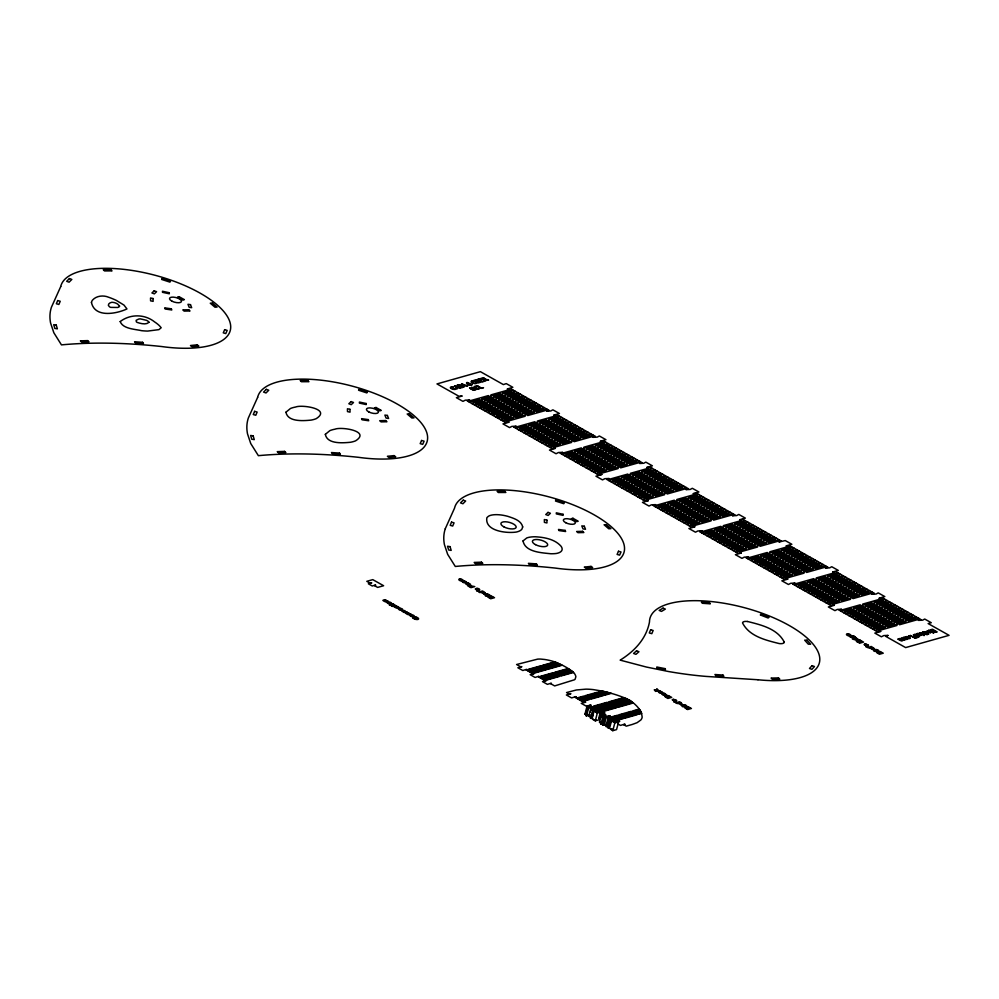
<?xml version="1.0" encoding="UTF-8"?>
<svg xmlns="http://www.w3.org/2000/svg" width="999" height="999" viewBox="0 0 999 999"><rect width="100%" height="100%" fill="white"/><g stroke="black" fill="none" stroke-linecap="round" stroke-linejoin="round"><path stroke-width="1.5" d="M471.141 384.715L471.141 384.665A4.495 1.761 14.7 0 0 472.327 384.752L472.19 384.415A4.358 1.711 14.7 0 1 470.904 384.19A4.358 1.711 14.7 0 0 470.254 383.541L469.655 383.604A3.496 1.374 14.7 0 1 470.117 384.016C464.772 379.782 465.621 385.651 471.066 384.952M483.966 592.407L481.618 592.07M680.881 703.159C684.278 704.058 678.396 703.82 676.548 703.321L675.661 702.821L679.457 701.748L681.118 702.647M468.206 384.228L470.404 384.428M586.987 706.355L590.147 707.192L587.999 707.791L585.951 715.584L588.099 714.984L584.952 714.148L586.987 706.355L589.26 706.78L589.585 705.506L603.009 713.061M585.676 714.547L587.712 706.755M585.951 715.584L586.513 715.908L588.561 708.116L599.987 704.819M590.521 712.075L591.545 708.179L590.933 707.891L588.886 715.684L589.472 715.983M591.183 710.177L591.87 707.579L594.28 708.628L591.495 708.578M590.546 718.169L593.131 710.227L591.645 718.343L590.546 718.169L591.645 718.343M591.083 718.019L593.131 710.227M591.108 718.493L593.681 710.551M596.366 709.315L593.631 710.089L592.145 718.194L594.193 710.401L604.757 707.504M596.241 712.225L596.915 709.627M595.292 720.841L597.327 713.049L601.098 711.987L599.05 719.779L595.292 720.841L593.456 719.804A5.37 2.11 14.7 0 1 592.907 719.467A1.798 0.712 14.7 0 1 592.519 719.118M598.788 718.131L600.486 711.638M601.623 716.92L601.698 714.035L599.65 721.827L600.262 722.115M601.023 724.063L603.071 716.271L604.545 715.983L602.847 723.963L601.023 724.063L602.847 723.963M601.66 724.425L603.708 716.633L604.894 716.171M604.782 714.335L602.959 725.149L604.308 724.774L606.356 716.982L604.445 717.045L608.204 715.983L610.339 717.494L608.616 718.094L606.455 717.27M602.959 725.149L605.781 714.859L602.747 713.636M608.566 718.418C615.796 721.166 599.949 735.876 608.566 718.418L607.479 724.899M608.216 727.235L610.177 719.043M613.836 719.155L611.113 719.917L608.591 728.321L610.264 719.442L612.999 718.681M608.029 728.009L610.601 720.067L611.163 720.379L610.601 720.067M608.591 728.321L610.626 720.529M614.397 719.467L611.675 720.242L609.627 728.034L609.065 727.709M612.787 730.681L614.835 722.889L618.593 721.827L616.558 729.62L612.787 730.681L610.227 729.02M590.284 705.893L589.972 706.905L591.77 706.73M467.819 383.429L467.195 383.354M445.267 528.771L454.545 508.129A87.575 34.366 14.7 0 1 538.985 494.455A87.575 34.366 14.7 0 1 624.138 545.067A87.575 34.366 14.7 0 1 555.432 568.094A300.324 117.832 14.7 0 0 455.282 566.458L447.652 554.32L444.418 544.605A186.875 73.314 14.7 0 1 445.279 528.771M914.41 636.563L915.908 636.013L917.619 636.975L914.435 636.725M390.472 603.184L388.124 602.872M413.311 616.008L410.939 615.684M932.679 631.331L930.206 630.381M853.608 637.312L851.36 637.075M388.124 602.659L390.497 603.021M410.951 615.509L413.324 615.871M489.248 596.016L491.196 595.941L494.505 597.689L490.709 598.763L487.862 597.065M666.445 695.704L668.393 695.641L671.703 697.389L667.906 698.463L665.022 696.715M686.163 706.805L688.111 706.73L691.42 708.478L687.624 709.552L684.814 707.891M877.996 651.523L879.944 651.46L883.253 653.196L879.457 654.27L876.573 652.534M613.761 720.379L615.671 720.316L617.544 721.615L614.597 720.991M678.533 702.846L680.356 702.697M855.281 639.085L857.629 639.397L855.306 639.335M870.366 647.577L872.714 647.889L870.391 647.814M397.989 607.404L395.866 607.342M465.621 582.18L463.461 582.092M661.813 692.569L659.677 692.494M851.36 636.863L853.621 637.1M604.87 724.662L605.918 725.511M673.164 699.2L676.748 700.624L675.599 700.336M865.009 643.918L868.581 645.342L867.432 645.054M414.073 617.994L413.062 617.457A2.51 0.987 14.7 0 0 412.812 617.919M483.878 592.507L481.618 592.257M680.819 703.284L678.546 703.071M401.66 609.465L399.225 608.341M462.137 580.244L459.727 579.108M849.774 635.189L847.414 634.015M906.592 636.9L909.714 638.024L907.679 638.286M930.281 629.919L932.392 629.233L937.174 631.93L934.277 632.417L933.116 632.005L936.088 631.755L933.441 631.306M612.362 720.903L613.723 720.541M904.182 640.159L902.609 640.184A1.673 0.649 14.7 0 1 902.072 640.846A1.673 0.649 14.7 0 1 900.062 640.371M399.45 609.053L400.974 609.69L399.463 609.353M459.952 579.82L461.463 580.469L459.952 580.119M847.627 634.727L849.15 635.376L847.664 635.052M480.282 382.342L478.296 382.979L473.738 380.419L476.186 379.907L478.034 380.731M474.338 381.306C467.669 379.932 476.086 385.577 476.261 382.33M477.21 386.7C470.492 385.339 479.195 390.909 479.133 387.737M484.677 379.008L481.793 378.571L484.715 378.546M917.631 633.766L919.842 634.115L917.706 634.715M485.277 379.245L483.916 377.859L480.794 378.421L485.839 380.844L484.39 379.545M487.887 596.515L489.21 596.178M665.084 696.216L666.408 695.866M684.802 707.304L686.126 706.967M876.635 652.022L877.959 651.71M384.278 600.511L386.113 599.974L383.229 600.062M403.184 611.151L405.02 610.614L402.11 610.701M407.105 613.361L408.941 612.812L406.031 612.911M477.272 381.019L474.775 380.582L477.347 380.631M595.479 711.163L598.513 712.2L597.177 712.587L595.416 711.55M855.743 637.462L853.258 635.726L849.55 636.563L850.761 636.912A2.048 0.799 14.7 0 0 852.834 637.999A2.048 0.799 14.7 0 0 854.557 637.537A2.048 0.799 14.7 0 0 852.746 636.338L853.134 636.288M470.179 384.915L468.281 384.378M903.558 639.947L899.5 638.523L902.097 640.147M507.417 388.936L512.824 387.3L506.256 383.604L503.371 384.59L480.394 371.665L436.988 383.916L458.941 396.266L462.212 395.966A26.336 10.327 14.7 0 1 461.563 396.191L456.393 397.677L462.962 401.373L465.284 400.162L469.642 400.037M394.38 605.294L391.458 606.131L393.718 606.58L395.342 605.769M931.28 630.032L934.077 630.631L931.642 631.193M479.308 382.242L476.698 381.655L479.47 381.68M663.348 694.28L663.448 694.255A5.844 2.298 14.7 0 1 664.223 694.58L666.82 694.967L664.872 693.793M467.395 400.799L469.567 400.174M470.442 400.661L488.436 395.579M490.909 394.88L508.903 389.81M469.293 402.098L479.508 399.213M481.993 398.514L499.975 393.431M502.46 392.732L512.687 389.847M473.076 402.135L491.058 397.065M493.543 396.366L511.525 391.283M471.915 403.571L482.142 400.686M484.615 399.987L502.597 394.905M505.082 394.205L515.322 391.321M475.699 403.621L493.681 398.539M496.166 397.839L514.148 392.757M474.537 405.057L484.765 402.172M487.25 401.461L505.232 396.391M507.704 395.691L517.944 392.794M478.321 405.094L496.303 400.012M498.788 399.313L516.77 394.243M477.16 406.531L487.387 403.646M489.872 402.947L507.854 397.864M510.339 397.165L520.566 394.28M480.944 406.568L498.938 401.498M501.411 400.786L519.405 395.716M479.795 408.004L490.01 405.119M492.495 404.42L510.477 399.338M512.962 398.638L523.189 395.754M483.578 408.054L501.56 402.972M504.045 402.272L522.027 397.19M482.417 409.49L492.644 406.593M495.117 405.894L513.099 400.824M515.584 400.124L525.824 397.227M486.201 409.528L504.183 404.445M506.668 403.746L524.65 398.663M485.039 410.964L495.267 408.079M497.752 407.38L515.734 402.297M518.206 401.598L528.446 398.701M488.823 411.001L506.805 405.919M509.29 405.219L527.272 400.149M487.662 412.437L497.889 409.553M500.374 408.853L518.356 403.771M520.841 403.072L531.068 400.187M491.446 412.475L509.44 407.405M511.913 406.705L529.907 401.623M490.297 413.911L500.511 411.026M502.997 410.327L520.979 405.257M523.464 404.545L533.691 401.66M494.08 413.961L512.062 408.878M514.547 408.179L532.529 403.097M492.919 415.397L503.146 412.512M505.619 411.8L523.601 406.73M526.086 406.031L536.326 403.134M496.703 415.434L514.685 410.352M517.17 409.652L535.152 404.583M495.541 416.87L505.769 413.986M508.254 413.286L526.236 408.204M528.708 407.505L538.948 404.62M499.325 416.908L517.307 411.838M519.792 411.126L537.774 406.056M498.164 418.344L508.391 415.459M510.876 414.76L528.858 409.677M531.343 408.978L541.57 406.094M501.948 418.394L519.942 413.311M522.415 412.612L540.409 407.53M500.799 419.83L511.013 416.933M513.498 416.233L531.48 411.163M533.966 410.464L544.193 407.567M504.582 419.867L522.564 414.785M525.049 414.086L543.031 409.003M503.421 421.303L513.648 418.419M516.121 417.719L534.103 412.637M536.588 411.938L546.828 409.041M507.205 421.341L525.187 416.258M527.672 415.559L545.654 410.489M546.678 411.026L548.838 410.414M508.816 422.265L502.997 423.901L509.565 427.597L511.888 426.386L516.121 426.186M553.896 415.084L559.428 413.511L552.859 409.827L550.799 410.964L546.628 411.213M513.873 426.948L516.046 426.336M516.92 426.81L534.915 421.728M537.387 421.029L555.382 415.959M515.771 428.246L525.986 425.362M528.471 424.662L546.453 419.58M548.938 418.881L559.165 415.996M519.555 428.284L537.537 423.214M540.022 422.515L558.004 417.432M518.394 429.72L528.621 426.835M531.093 426.136L549.075 421.066M551.56 420.354L561.8 417.47M522.177 429.77L540.159 424.687M542.644 423.988L560.626 418.906M521.016 431.206L531.243 428.321M533.728 427.609L551.71 422.54M554.183 421.84L564.423 418.943M524.8 431.243L542.782 426.161M545.267 425.462L563.249 420.392M523.638 432.679L533.866 429.795M536.351 429.095L554.333 424.013M556.818 423.314L567.045 420.429M527.422 432.717L545.417 427.647M547.889 426.948L565.884 421.865M526.273 434.153L536.488 431.268M538.973 430.569L556.955 425.487M559.44 424.787L569.667 421.903M530.057 434.203L548.039 429.12M550.524 428.421L568.506 423.339M528.896 435.639L539.123 432.742M541.595 432.043L559.577 426.973M562.062 426.273L572.302 423.376M532.679 435.676L550.661 430.594M553.146 429.895L571.128 424.812M531.518 437.112L541.745 434.228M544.23 433.529L562.212 428.446M564.685 427.747L574.924 424.862M535.302 437.15L553.284 432.08M555.769 431.368L573.751 426.298M534.14 438.586L544.368 435.701M546.853 435.002L564.835 429.92M567.32 429.22L577.547 426.336M537.924 438.623L555.919 433.554M558.391 432.854L576.386 427.772M536.775 440.072L546.99 437.175M549.475 436.476L567.457 431.406M569.942 430.694L580.169 427.809M540.559 440.109L558.541 435.027M561.026 434.328L579.008 429.245M539.398 441.546L549.625 438.661M552.097 437.962L570.079 432.879M572.564 432.18L582.804 429.283M543.181 441.583L561.163 436.501M563.648 435.801L581.63 430.731M542.02 443.019L552.247 440.134M554.732 439.435L572.714 434.353M575.187 433.653L585.426 430.769M545.804 443.057L563.786 437.987M566.271 437.287L584.253 432.205M544.642 444.493L554.87 441.608M557.355 440.909L575.337 435.826M577.822 435.127L588.049 432.242M548.426 444.543L566.421 439.46M568.893 438.761L586.888 433.678M547.277 445.979L557.492 443.094M559.977 442.382L577.959 437.312M580.444 436.613L590.671 433.716M551.061 446.016L569.043 440.934M571.528 440.234L589.51 435.164M549.9 447.452L560.127 444.567M562.599 443.868L580.581 438.786M583.066 438.086L593.306 435.202M553.683 447.49L571.665 442.42M574.15 441.708L592.132 436.638M593.156 437.175L595.317 436.563M555.294 448.414L549.487 450.062L556.056 453.746L558.379 452.535L562.599 452.335M600.374 441.233L605.918 439.672L599.35 435.976L597.29 437.112L593.069 437.325M560.352 453.096L562.524 452.485M563.399 452.959L581.393 447.889M583.866 447.177L601.86 442.107M562.25 454.395L572.464 451.511M574.949 450.811L592.931 445.729M595.416 445.03L605.644 442.145M566.033 454.445L584.015 449.363M586.5 448.663L604.482 443.581M564.872 455.881L575.099 452.984M577.572 452.285L595.554 447.215M598.039 446.516L608.279 443.618M568.656 455.919L586.638 450.836M589.123 450.137L607.105 445.054M567.494 457.355L577.722 454.47M580.207 453.771L598.189 448.688M600.661 447.989L610.901 445.092M571.278 457.392L589.26 452.31M591.745 451.61L609.727 446.541M570.117 458.828L580.344 455.944M582.829 455.244L600.811 450.162M603.296 449.463L613.523 446.578M573.901 458.866L591.895 453.796M594.368 453.096L612.362 448.014M572.752 460.302L582.966 457.417M585.451 456.718L603.433 451.648M605.918 450.936L616.146 448.052M576.535 460.352L594.517 455.269M597.002 454.57L614.984 449.488M575.374 461.788L585.601 458.903M588.074 458.191L606.056 453.121M608.541 452.422L618.781 449.525M579.158 461.825L597.14 456.743M599.625 456.043L617.607 450.974M577.996 463.261L588.224 460.377M590.709 459.677L608.691 454.595M611.163 453.896L621.403 451.011M581.78 463.299L599.762 458.229M602.247 457.53L620.229 452.447M580.619 464.735L590.846 461.85M593.331 461.151L611.313 456.068M613.798 455.369L624.025 452.485M584.403 464.785L602.397 459.702M604.87 459.003L622.864 453.921M583.254 466.221L593.468 463.324M595.953 462.624L613.935 457.554M616.42 456.855L626.648 453.958M587.037 466.258L605.019 461.176M607.504 460.477L625.486 455.394M585.876 467.694L596.103 464.81M598.576 464.11L616.558 459.028M619.043 458.329L629.283 455.432M589.66 467.732L607.642 462.662M610.127 461.95L628.109 456.88M588.498 469.168L598.726 466.283M601.211 465.584L619.193 460.502M621.665 459.802L631.905 456.918M592.282 469.205L610.264 464.135M612.749 463.436L630.731 458.354M591.121 470.641L601.348 467.757M603.833 467.057L621.815 461.988M624.3 461.276L634.527 458.391M594.904 470.691L612.899 465.609M615.372 464.91L633.366 459.827M593.756 472.127L603.97 469.243M606.455 468.531L624.437 463.461M626.922 462.762L637.15 459.865M597.539 472.165L615.521 467.082M618.006 466.383L635.988 461.313M596.378 473.601L606.605 470.716M609.078 470.017L627.06 464.935M629.545 464.235L639.785 461.351M600.162 473.638L618.144 468.568M620.629 467.869L638.611 462.787M639.635 463.324L641.795 462.712M601.773 474.562L595.953 476.198L602.522 479.895L604.845 478.683L609.078 478.484M646.852 467.382L652.384 465.821L645.816 462.125L643.768 463.261L639.585 463.511M606.83 479.245L609.003 478.633M609.877 479.108L627.872 474.038M630.344 473.339L648.339 468.256M608.728 480.544L618.943 477.659M621.428 476.96L639.41 471.878M641.895 471.178L652.122 468.294M612.512 480.594L630.494 475.512M632.979 474.812L650.961 469.73M611.351 482.03L621.578 479.133M624.05 478.434L642.032 473.364M644.517 472.664L654.757 469.767M615.134 482.067L633.116 476.985M635.601 476.286L653.583 471.203M613.973 483.504L624.2 480.619M626.685 479.92L644.667 474.837M647.14 474.138L657.379 471.253M617.757 483.541L635.739 478.471M638.224 477.759L656.206 472.689M616.595 484.977L626.823 482.092M629.308 481.393L647.29 476.311M649.775 475.611L660.002 472.727M620.379 485.014L638.373 479.945M640.846 479.245L658.841 474.163M619.23 486.463L629.445 483.566M631.93 482.867L649.912 477.797M652.397 477.085L662.624 474.2M623.014 486.501L640.996 481.418M643.481 480.719L661.463 475.636M621.853 487.937L632.08 485.052M634.552 484.353L652.534 479.27M655.019 478.571L665.259 475.674M625.636 487.974L643.618 482.892M646.103 482.192L664.085 477.122M624.475 489.41L634.702 486.525M637.187 485.826L655.169 480.744M657.642 480.044L667.881 477.16M628.259 489.448L646.241 484.378M648.726 483.678L666.708 478.596M627.097 490.884L637.325 487.999M639.81 487.3L657.792 482.217M660.277 481.518L670.504 478.633M630.881 490.934L648.875 485.851M651.348 485.152L669.342 480.069M629.732 492.37L639.947 489.485M642.432 488.773L660.414 483.703M662.899 483.004L673.126 480.107M633.516 492.407L651.498 487.325M653.983 486.625L671.965 481.555M632.355 493.843L642.582 490.959M645.054 490.259L663.036 485.177M665.521 484.478L675.761 481.593M636.138 493.881L654.12 488.811M656.605 488.099L674.587 483.029M634.977 495.317L645.204 492.432M647.689 491.733L665.671 486.65M668.144 485.951L678.383 483.066M638.761 495.367L656.743 490.284M659.228 489.585L677.21 484.503M637.599 496.803L647.827 493.906M650.312 493.206L668.294 488.136M670.779 487.437L681.006 484.54M641.383 496.84L659.377 491.758M661.85 491.058L679.844 485.976M640.234 498.276L650.449 495.392M652.934 494.692L670.916 489.61M673.401 488.911L683.628 486.014M644.018 498.314L662 493.231M664.485 492.532L682.467 487.462M642.856 499.75L653.084 496.865M655.556 496.166L673.538 491.083M676.023 490.384L686.263 487.5M646.64 499.787L664.622 494.717M667.107 494.018L685.089 488.936M686.113 489.473L688.286 488.861M648.251 500.724L642.469 502.36L649.025 506.056L651.348 504.845L655.556 504.632M370.204 583.104L371.403 582.767M371.765 582.966L368.356 583.791L372.29 586.013L375.374 585.002M693.331 493.531L698.888 491.983L692.319 488.286L690.259 489.423L686.051 489.647M653.309 505.394L655.481 504.782M656.355 505.257L674.35 500.187M676.822 499.488L694.817 494.405M374.538 585.539L375.736 585.202M655.207 506.693L665.421 503.808M667.906 503.109L685.888 498.039M688.373 497.327L698.601 494.443M658.99 506.743L676.972 501.66M679.457 500.961L697.439 495.879M657.829 508.179L668.056 505.294M670.529 504.582L688.511 499.512M690.996 498.813L701.236 495.916M661.613 508.216L679.595 503.134M682.08 502.435L700.062 497.365M660.451 509.652L670.679 506.768M673.164 506.068L691.146 500.986M693.618 500.287L703.858 497.402M664.235 509.69L682.217 504.62M684.702 503.921L702.684 498.838M663.074 511.126L673.301 508.241M675.786 507.542L693.768 502.46M696.253 501.76L706.48 498.876M666.857 511.176L684.852 506.093M687.324 505.394L705.319 500.312M665.709 512.612L675.923 509.715M678.408 509.015L696.39 503.946M698.875 503.246L709.103 500.349M669.492 512.649L687.474 507.567M689.959 506.868L707.941 501.785M668.331 514.085L678.558 511.201M681.031 510.501L699.013 505.419M701.498 504.72L711.738 501.823M672.115 514.123L690.097 509.053M692.582 508.341L710.564 503.271M670.953 515.559L681.181 512.674M683.666 511.975L701.648 506.893M704.133 506.193L714.36 503.309M674.737 515.596L692.719 510.526M695.204 509.827L713.186 504.745M673.576 517.032L683.803 514.148M686.288 513.449L704.27 508.379M706.755 507.667L716.982 504.782M677.359 517.082L695.354 512M697.826 511.301L715.821 506.218M676.211 518.518L686.425 515.634M688.91 514.922L706.892 509.852M709.377 509.153L719.605 506.256M679.994 518.556L697.976 513.474M700.461 512.774L718.443 507.704M678.833 519.992L689.06 517.107M691.533 516.408L709.515 511.326M712 510.626L722.24 507.742M682.617 520.029L700.599 514.96M703.084 514.26L721.066 509.178M681.455 521.466L691.683 518.581M694.168 517.882L712.15 512.799M714.635 512.1L724.862 509.215M685.239 521.515L703.221 516.433M705.706 515.734L723.688 510.651M684.078 522.952L694.305 520.054M696.79 519.355L714.772 514.285M717.257 513.586L727.484 510.689M687.861 522.989L705.856 517.907M708.328 517.207L726.323 512.125M686.713 524.425L696.927 521.54M699.412 520.841L717.394 515.759M719.879 515.059L730.107 512.175M690.496 524.463L708.478 519.393M710.963 518.681L728.945 513.611M689.335 525.899L699.562 523.014M702.035 522.315L720.017 517.232M722.502 516.533L732.742 513.648M693.119 525.936L711.101 520.866M713.586 520.167L731.568 515.084M732.592 515.621L734.764 515.009M694.73 526.873L688.91 528.508L695.479 532.192L697.801 530.981L702.035 530.781M739.809 519.692L745.341 518.119L738.773 514.423L736.725 515.559L732.529 515.796M699.787 531.543L701.96 530.931M702.834 531.418L720.828 526.336M723.301 525.636L741.295 520.554M701.685 532.854L711.9 529.957M714.385 529.258L732.367 524.188M734.852 523.476L745.079 520.591M705.469 532.892L723.451 527.809M725.936 527.11L743.918 522.027M704.307 534.328L714.535 531.443M717.007 530.744L734.989 525.661M737.474 524.962L747.714 522.065M708.091 534.365L726.073 529.283M728.558 528.583L746.54 523.513M706.93 535.801L717.157 532.917M719.642 532.217L737.624 527.135M740.109 526.436L750.336 523.551M710.714 535.839L728.696 530.769M731.181 530.069L749.163 524.987M709.552 537.275L719.779 534.39M722.265 533.691L740.247 528.608M742.732 527.909L752.959 525.024M713.336 537.325L731.33 532.242M733.803 531.543L751.797 526.461M712.187 538.761L722.402 535.876M724.887 535.164L742.869 530.094M745.354 529.395L755.581 526.498M715.971 538.798L733.953 533.716M736.438 533.016L754.42 527.947M714.809 540.234L725.037 537.35M727.509 536.65L745.504 531.568M747.976 530.869L758.216 527.984M718.593 540.272L736.575 535.202M739.06 534.49L757.042 529.42M717.432 541.708L727.659 538.823M730.144 538.124L748.126 533.041M750.611 532.342L760.838 529.458M721.216 541.758L739.198 536.675M741.683 535.976L759.665 530.894M720.054 543.194L730.281 540.297M732.766 539.597L750.749 534.527M753.234 533.828L763.461 530.931M723.85 543.231L741.832 538.149M744.305 537.45L762.299 532.367M722.689 544.667L732.904 541.783M735.389 541.083L753.371 536.001M755.856 535.302L766.083 532.405M726.473 544.705L744.455 539.622M746.94 538.923L764.922 533.853M725.311 546.141L735.539 543.256M738.011 542.557L756.006 537.474M758.478 536.775L768.718 533.891M729.095 546.178L747.077 541.108M749.562 540.409L767.544 535.327M727.934 547.614L738.161 544.73M740.646 544.03L758.628 538.961M761.113 538.249L771.34 535.364M731.718 547.664L749.7 542.582M752.185 541.883L770.167 536.8M730.556 549.1L740.783 546.216M743.268 545.504L761.25 540.434M763.736 539.735L773.963 536.838M734.352 549.138L752.334 544.055M754.807 543.356L772.801 538.286M733.191 550.574L743.406 547.689M745.891 546.99L763.873 541.908M766.358 541.208L776.585 538.324M736.975 550.611L754.957 545.541M757.442 544.842L775.424 539.76M735.813 552.047L746.041 549.163M748.513 548.463L766.508 543.381M768.98 542.682L779.22 539.797M739.597 552.097L757.579 547.015M760.064 546.316L778.046 541.233M779.07 541.77L781.243 541.158M741.208 553.021L735.401 554.657L741.957 558.354L744.292 557.142L748.513 556.93M786.288 545.841L791.82 544.268L785.251 540.571L779.045 541.982M746.265 557.692L748.438 557.08M749.325 557.567L767.307 552.484M769.779 551.785L787.774 546.703M748.164 559.003L758.378 556.106M760.863 555.407L778.845 550.337M781.33 549.637L791.558 546.74M751.947 559.04L769.929 553.958M772.414 553.259L790.396 548.176M750.786 560.476L761.013 557.592M763.486 556.893L781.48 551.81M783.953 551.111L794.193 548.214M754.57 560.514L772.552 555.444M775.037 554.732L793.019 549.662M753.408 561.95L763.636 559.065M766.121 558.366L784.103 553.284M786.588 552.584L796.815 549.7M757.192 561.987L775.174 556.918M777.659 556.218L795.641 551.136M756.031 563.436L766.258 560.539M768.743 559.84L786.725 554.77M789.21 554.058L799.437 551.173M759.827 563.473L777.809 558.391M780.281 557.692L798.276 552.609M758.666 564.91L768.88 562.025M771.365 561.326L789.347 556.243M791.832 555.544L802.06 552.647M762.449 564.947L780.431 559.865M782.916 559.165L800.898 554.095M761.288 566.383L771.515 563.498M773.988 562.799L791.982 557.717M794.455 557.017L804.694 554.133M765.072 566.421L783.054 561.351M785.539 560.651L803.521 555.569M763.91 567.857L774.138 564.972M776.623 564.273L794.605 559.19M797.09 558.491L807.317 555.606M767.694 567.907L785.676 562.824M788.161 562.125L806.143 557.042M766.533 569.343L776.76 566.458M779.245 565.746L797.227 560.676M799.712 559.977L809.939 557.08M770.329 569.38L788.311 564.298M790.783 563.598L808.778 558.528M769.168 570.816L779.382 567.932M781.867 567.232L799.849 562.15M802.334 561.45L812.562 558.566M772.951 570.854L790.933 565.784M793.418 565.072L811.4 560.002M771.79 572.29L782.017 569.405M784.49 568.706L802.484 563.623M804.957 562.924L815.196 560.039M775.574 572.34L793.556 567.257M796.041 566.558L814.023 561.475M774.412 573.776L784.64 570.879M787.125 570.179L805.107 565.109M807.592 564.398L817.819 561.513M778.196 573.813L796.178 568.731M798.663 568.031L816.645 562.949M777.035 575.249L787.262 572.365M789.747 571.665L807.729 566.583M810.214 565.884L820.441 562.986M780.831 575.287L798.813 570.204M801.285 569.505L819.28 564.435M779.67 576.723L789.884 573.838M792.369 573.139L810.351 568.056M812.836 567.357L823.076 564.472M783.453 576.76L801.435 571.69M803.92 570.991L821.902 565.909M782.292 578.196L792.519 575.312M794.992 574.612L812.986 569.53M815.459 568.831L825.698 565.946M786.076 578.246L804.058 573.164M806.543 572.464L824.525 567.382M825.549 567.919L827.721 567.307M787.699 579.17L781.867 580.806L788.436 584.49L790.758 583.279L794.992 583.079M832.766 571.99L838.298 570.417L831.73 566.72L829.682 567.857L825.486 568.094M792.744 583.841L794.917 583.229M795.803 583.716L813.785 578.633M816.258 577.934L834.252 572.852M794.642 585.152L804.857 582.267M807.342 581.555L825.324 576.485M827.809 575.786L838.049 572.889M798.426 585.189L816.408 580.107M818.893 579.408L836.875 574.338M797.264 586.625L807.492 583.741M809.964 583.041L827.959 577.959M830.431 577.26L840.671 574.375M801.048 586.663L819.03 581.593M821.515 580.881L839.497 575.811M520.816 666.758L521.466 666.57M799.887 588.099L810.114 585.214M812.599 584.515L830.581 579.432M833.066 578.733L843.293 575.849M521.828 666.783L517.869 667.757L522.802 670.516L526.423 669.367M803.671 588.149L821.653 583.066M824.138 582.367L842.12 577.285M802.509 589.585L812.736 586.688M815.221 585.988L833.203 580.918M835.688 580.219L845.916 577.322M806.305 589.622L824.287 584.54M826.76 583.841L844.754 578.758M526.136 669.755L526.785 669.567M527.984 669.43L540.571 665.883M542.307 665.396L554.707 661.887M805.144 591.058L815.359 588.174M817.844 587.474L835.826 582.392M838.311 581.693L848.551 578.796M526.798 670.229L533.953 668.206M535.689 667.719L548.264 664.16M549.999 663.673L555.432 662.137M529.07 670.042L541.658 666.495M543.394 666.008L555.968 662.449M808.928 591.096L826.91 586.013M829.395 585.314L847.377 580.244M527.872 670.841L535.027 668.818M536.763 668.331L549.35 664.772M551.086 664.285L556.793 662.674L562.437 665.247A51.798 20.33 14.7 0 1 568.106 668.443L572.714 671.728A19.618 7.692 14.7 0 1 574.85 674.138L575.174 674.725A25.674 10.077 14.7 0 1 575.861 676.76L575.149 679.145A14.948 5.869 14.7 0 1 574.375 679.807L554.657 685.926L550.774 683.741M530.144 670.654L542.732 667.095M544.467 666.608L557.042 663.061M807.766 592.532L817.994 589.647M820.466 588.948L838.461 583.866M840.933 583.166L851.173 580.282M528.946 671.44L536.113 669.417M537.849 668.93L550.424 665.384M552.16 664.884L558.091 663.211M531.231 671.253L543.806 667.707M545.541 667.22L558.116 663.661M530.032 672.052L537.187 670.029M538.923 669.542L551.498 665.983M553.234 665.496L559.34 663.773M811.55 592.569L829.532 587.499M832.017 586.8L849.999 581.718M532.305 671.865L544.88 668.306M546.615 667.819L559.203 664.273M531.106 672.652L538.261 670.629M539.997 670.142L552.572 666.595M554.308 666.096L560.539 664.347M810.389 594.005L820.616 591.121M823.101 590.421L841.083 585.352M843.568 584.64L853.795 581.755M533.379 672.464L545.953 668.918M547.689 668.431L560.277 664.872M532.18 673.264L539.335 671.241M541.071 670.754L553.658 667.195M555.394 666.708L561.725 664.922M534.453 673.076L547.04 669.517M548.776 669.03L561.351 665.484M814.173 594.055L832.155 588.973M834.64 588.274L852.622 583.191M533.116 673.676L533.766 673.501M534.128 673.701L530.182 674.675L535.102 677.447L538.723 676.286M813.011 595.491L823.238 592.607M825.723 591.895L843.705 586.825M846.19 586.126L856.418 583.229M816.807 595.529L834.789 590.446M837.262 589.747L855.256 584.677M815.646 596.965L825.861 594.08M828.346 593.381L846.328 588.299M848.813 587.599L859.053 584.715M819.43 597.002L837.412 591.932M839.897 591.233L857.879 586.151M538.436 676.673L539.085 676.485M540.309 676.373L552.897 672.814M554.632 672.327L567.207 668.781M539.11 677.16L546.278 675.137M548.014 674.65L560.589 671.103M562.325 670.604L568.656 668.818M818.268 598.438L828.496 595.554M830.968 594.855L848.963 589.772M851.435 589.073L861.675 586.188M541.396 676.972L553.97 673.426M555.706 672.939L568.281 669.38M540.197 677.772L547.352 675.749M549.088 675.262L561.663 671.703M563.399 671.216L569.63 669.455M822.052 598.488L840.034 593.406M842.519 592.707L860.501 587.624M542.469 677.584L555.044 674.025M556.78 673.538L569.368 669.992M541.271 678.371L548.426 676.348M550.162 675.861L562.749 672.315M564.485 671.815L570.579 670.104M543.543 678.184L556.118 674.637M557.854 674.15L570.441 670.591M820.891 599.924L831.118 597.027M833.603 596.328L851.585 591.258M854.07 590.559L864.297 587.662M542.345 678.983L549.5 676.96M551.236 676.473L563.823 672.914M565.559 672.427L571.49 670.754M544.617 678.796L557.205 675.237M558.941 674.75L571.515 671.203M824.674 599.962L842.656 594.88M845.142 594.18L863.124 589.098M543.419 679.582L550.574 677.559M552.322 677.072L564.897 673.526M566.633 673.026L572.34 671.415M545.691 679.395L558.279 675.848M560.014 675.361L572.589 671.803M544.505 680.194L551.66 678.171M553.396 677.684L565.983 674.125M567.719 673.638L573.139 672.115M823.513 601.398L833.74 598.513M836.225 597.814L854.207 592.732M856.692 592.032L866.92 589.135M546.778 680.007L559.365 676.46M561.101 675.961L573.501 672.464M545.429 680.606L546.078 680.419M546.441 680.619L542.494 681.605L547.415 684.365L551.036 683.216M827.309 601.435L845.291 596.366M847.764 595.654L865.758 590.584M826.148 602.872L836.363 599.987M838.848 599.288L856.83 594.205M859.315 593.506L869.555 590.621M829.932 602.909L847.914 597.839M850.399 597.14L868.381 592.057M828.77 604.358L838.998 601.46M841.47 600.761L859.465 595.691M861.937 594.979L872.177 592.095M550.749 683.591L551.398 683.416M832.554 604.395L850.536 599.313M853.021 598.613L871.003 593.531M872.027 594.08L874.2 593.456M834.177 605.319L828.358 606.955L834.927 610.651L837.249 609.44L841.47 609.228M879.245 598.139L884.789 596.578L878.221 592.882L876.173 594.018L871.965 594.243M839.222 609.989L841.395 609.378M842.282 609.865L860.264 604.782M862.736 604.083L880.731 599M841.121 611.301L851.335 608.416M853.82 607.717L871.802 602.634M874.287 601.935L884.527 599.038M844.904 611.338L862.886 606.256M865.371 605.556L883.353 600.486M843.743 612.774L853.97 609.889M856.443 609.19L874.437 604.108M876.91 603.408L887.149 600.524M847.527 612.812L865.509 607.742M867.994 607.042L885.976 601.96M846.365 614.248L856.593 611.363M859.078 610.664L877.06 605.581M879.545 604.882L889.772 601.997M850.149 614.298L868.131 609.215M870.616 608.516L888.598 603.433M569.318 693.98L570.504 693.643M570.866 693.843L566.383 694.979L571.628 697.926L575.786 696.615M848.988 615.734L859.215 612.849M861.7 612.137L879.682 607.067M882.167 606.368L892.394 603.471M852.784 615.771L870.766 610.689M873.238 609.989L891.233 604.919M851.623 617.207L861.837 614.323M864.322 613.623L882.304 608.541M884.789 607.842L895.029 604.957M855.406 617.245L873.388 612.175M875.873 611.463L893.855 606.393M574.962 697.152L576.148 696.815M854.245 618.681L864.472 615.796M866.945 615.097L884.939 610.014M887.412 609.315L897.651 606.43M576.498 698.126L583.466 696.166M585.152 695.679L597.39 692.232M599.088 691.745L601.76 690.996M858.029 618.731L876.011 613.648M878.496 612.949L896.478 607.867M578.821 698.001L591.058 694.555M592.757 694.068L602.834 691.221M577.722 698.813L584.69 696.852M586.376 696.378L598.626 692.919M600.312 692.444L603.833 691.445M856.867 620.167L867.095 617.27M869.58 616.57L887.562 611.5M890.047 610.801L900.274 607.904M580.007 698.676L592.245 695.217M593.943 694.742L604.82 691.67M578.908 699.487L585.876 697.514M587.562 697.04L599.812 693.581M601.498 693.106L605.781 691.895M860.651 620.204L878.633 615.122M881.118 614.422L899.1 609.34M581.193 699.337L593.443 695.891M595.129 695.404L606.743 692.132M580.094 700.149L587.062 698.189M588.761 697.714L600.998 694.255M602.684 693.781L607.679 692.369M859.49 621.64L869.717 618.756M872.202 618.056L890.184 612.974M892.669 612.275L902.896 609.378M582.38 700.012L594.63 696.553M596.316 696.078L608.553 692.619M581.281 700.823L588.249 698.85M589.947 698.376L602.185 694.917M603.871 694.442L609.515 692.856M583.566 700.674L595.816 697.227M597.502 696.74L609.74 693.294M863.286 621.678L881.268 616.595M883.74 615.896L901.735 610.826M582.479 701.485L589.435 699.525M591.133 699.05L603.371 695.591M605.057 695.117L611.313 693.343M862.125 623.114L872.339 620.229M874.824 619.53L892.806 614.447M895.291 613.748L905.531 610.864M584.165 702.334L585.364 701.997M585.726 702.197L581.231 703.333L586.488 706.281L590.646 704.969M865.908 623.151L883.89 618.081M886.375 617.382L904.357 612.3M864.747 624.587L874.974 621.703M877.447 621.003L895.441 615.933M897.914 615.222L908.153 612.337M868.531 624.637L886.513 619.555M888.998 618.856L906.98 613.773M867.369 626.073L877.597 623.189M880.082 622.477L898.064 617.407M900.549 616.708L910.776 613.811M589.81 705.506L591.008 705.169M871.153 626.111L889.135 621.028M891.62 620.329L909.602 615.259M869.992 627.547L880.219 624.662M882.704 623.963L900.686 618.881M903.171 618.181L913.398 615.297M593.531 706.143L607.142 702.297M609.028 701.773L622.639 697.926M601.873 704.295L615.484 700.449M617.357 699.912L624.712 697.839M873.788 627.584L891.77 622.514M894.242 621.803L912.237 616.733M594.717 706.817L608.341 702.971M610.214 702.447L623.826 698.601M593.431 707.679L601.186 705.494M603.059 704.957L616.67 701.123M618.556 700.586L626.098 698.463M872.626 629.02L882.841 626.136M885.326 625.436L903.308 620.354M905.793 619.655L916.033 616.77M595.916 707.492L609.527 703.646M611.413 703.109L625.024 699.275M594.63 708.353L602.372 706.168M604.258 705.631L617.869 701.785M619.742 701.261L627.422 699.088M876.41 629.07L894.392 623.988M896.877 623.289L914.859 618.206M597.102 708.154L610.714 704.307M612.599 703.783L626.211 699.937M595.816 709.015L603.558 706.83M605.444 706.305L619.055 702.459M620.941 701.922L628.671 699.737M875.249 630.506L885.476 627.609M887.949 626.91L905.943 621.84M908.416 621.141L918.655 618.244M598.289 708.828L611.9 704.982M613.786 704.445L627.397 700.611M606.63 706.967L620.242 703.121M622.127 702.597L629.832 700.424M599.475 709.49L613.086 705.644M614.972 705.119L628.583 701.273M879.033 630.544L897.015 625.461M899.5 624.762L917.482 619.68M598.189 710.351L605.943 708.166M607.817 707.642L621.428 703.796M623.314 703.259L630.906 701.123L633.678 703.196A54.058 21.204 14.7 0 1 641.558 713.298L642.17 717.07A34.241 13.437 14.7 0 1 640.821 720.004L637.075 722.702L632.242 724.462L626.273 726.148L623.863 724.799M918.506 620.229L920.678 619.617M600.661 710.164L614.285 706.318M616.158 705.781L629.77 701.947M880.656 631.468L874.837 633.104L881.393 636.8L883.728 635.589L887.949 635.376M599.375 711.026L607.13 708.84M609.003 708.303L622.614 704.457M624.5 703.933L631.917 701.835M601.848 710.826L615.471 706.98M617.345 706.455L630.956 702.609M608.354 709.527L598.963 712.075L597.789 711.413M610.227 709.003L623.851 705.157M625.724 704.62L632.891 702.597M586.513 715.908L590.284 714.834M603.084 711.513L616.695 707.679M618.568 707.142L632.192 703.296M603.334 713.124L604.532 712.786M600.399 714.11L604.882 712.986M885.701 636.138L887.874 635.526M609.815 715.759L608.354 716.295M608.978 716.295L610.177 715.958M610.414 717.207L617.382 715.247M619.068 714.76L631.306 711.313M633.004 710.826L639.248 709.065M612.699 717.07L624.937 713.611M626.623 713.136L638.873 709.677M611.6 717.881L618.568 715.908M620.254 715.434L632.492 711.975M634.19 711.5L639.835 709.902M613.886 717.732L626.123 714.273M627.809 713.798L640.059 710.339M612.437 718.356L609.315 718.543M612.787 718.543L619.755 716.583M621.44 716.096L633.678 712.649M635.376 712.162L640.359 710.751M615.072 718.406L627.31 714.947M628.995 714.472L640.609 711.188M613.973 719.218L620.941 717.245M622.627 716.77L634.877 713.311M636.563 712.836L640.846 711.625M616.258 719.068L628.496 715.609M630.194 715.134L641.071 712.062M615.159 719.879L622.127 717.919M623.813 717.432L636.063 713.973M637.749 713.498L641.271 712.512M617.444 719.742L629.682 716.283M631.38 715.808L641.458 712.961M914.335 635.976L915.346 635.689L913.398 634.602L918.718 637.137L917.119 637.587A5.657 2.223 14.7 0 1 916.582 637.712M616.383 720.566L623.351 718.606M625.049 718.131L637.287 714.672M638.973 714.198L641.645 713.436M618.181 721.478L619.38 721.141M619.742 721.34L617.956 721.703M624.662 724.113L620.504 725.424L617.869 723.95M623.826 724.65L625.024 724.312M466.421 583.366L467.37 583.116A3.472 1.361 14.7 0 0 467.707 583.004M662.624 693.756L663.573 693.493A3.472 1.361 14.7 0 0 663.898 693.393M914.709 634.19C917.119 633.89 921.328 637.512 918.418 636.113L915.721 634.602M607.617 725.786L604.432 725.087M490.484 596.391L491.421 596.515A3.434 1.349 14.7 0 1 491.745 596.69L492.944 597.352L490.447 596.765M667.682 696.078L668.618 696.203M613.224 721.128L615.809 722.102L613.149 721.528M879.232 651.897L880.169 652.022A3.434 1.349 14.7 0 1 880.494 652.197L881.692 652.859L879.195 652.285M687.399 707.18L688.336 707.304A3.434 1.349 14.7 0 1 688.661 707.467L689.847 708.141L687.337 707.542M611.188 728.92L611.888 728.945M462.587 387.475L461.95 387.6A2.06 0.812 14.7 0 1 459.428 387.075L459.865 386.9A1.723 0.674 14.7 0 0 460.489 387.15L462.475 386.925L461.101 386.238A12.7 4.983 14.7 0 0 460.377 386.301L457.23 385.589A1.648 0.649 14.7 0 1 457.18 385.189A2.972 1.161 14.7 0 1 458.653 384.765A1.798 0.699 14.7 0 1 460.527 385.227L458.516 385.114A3.322 1.299 14.7 0 0 458.091 385.227L461.351 385.914M929.969 632.916L929.37 632.567M489.123 596.915L491.296 597.814L489.885 597.764M877.871 652.422L880.044 653.321L877.784 652.772M666.321 696.615L668.493 697.514L667.082 697.452M686.038 707.704L688.211 708.603L686.8 708.553M466.658 382.742L467.632 382.992M614.835 720.529L615.983 720.754M455.507 388.186C455.994 391.308 447.077 386.501 453.583 387.162A2.947 1.161 14.7 0 0 450.324 387.537A2.947 1.161 14.7 0 0 453.871 389.423A2.947 1.161 14.7 0 0 455.806 388.199M478.009 381.006L480.394 381.905M484.215 593.618L483.304 593.643L485.389 594.88L488.136 594.105L484.378 593.806M872.964 649.138L872.052 649.163L874.137 650.399L876.885 649.612L873.101 649.3M681.118 704.407L680.219 704.432L682.292 705.669L685.052 704.894L681.268 704.57M901.585 640.459L897.801 638.998L900.186 640.334M468.306 583.616L469.38 583.94M664.51 693.993L665.584 694.33M601.823 723.276L601.298 723.214A1.898 0.737 14.7 0 1 599.537 721.778M469.193 584.278L469.13 584.278A2.61 1.024 14.7 0 1 468.381 584.003L468.032 583.866M665.396 694.667L665.334 694.655A2.61 1.024 14.7 0 1 664.585 694.392M603.421 715.172L602.272 714.647M601.435 722.964L600.212 722.414M590.896 716.895L590.272 716.783M608.104 726.648L607.267 726.323M747.539 621.478C761.063 624.899 777.509 628.658 784.29 642.17M584.952 714.148L587.225 714.572M468.668 583.404L470.641 584.54L468.032 584.19A5.844 2.298 14.7 0 0 467.257 583.866M866.533 644.268L867.457 644.755M477.784 588.761L478.708 589.235M674.7 699.55L675.624 700.024M865.933 645.329L865.134 644.917M477.185 589.822L476.411 589.422M674.1 700.611L673.301 700.199M853.87 636.263L854.682 636.675M931.83 630.918L931.13 630.581M462.912 384.615L464.66 385.252L463.386 385.602L462.462 384.74A7.755 3.047 14.7 0 0 461.8 384.19M462.824 384.578L462.112 384.315M454.97 386.251L457.642 387.225L456.368 387.587L455.444 386.725A7.755 3.047 14.7 0 0 454.782 386.176M556.855 662.687L556.206 662.437A19.618 7.692 14.7 0 0 551.186 660.826L549.925 660.514A25.2 9.89 14.7 0 0 544.655 659.477L540.696 659.078A15.847 6.219 14.7 0 0 538.823 659.065A14.948 5.869 14.7 0 0 537.624 659.128L516.595 664.51L520.479 666.695M926.96 631.755L923.351 631.78L928.633 634.34C925.486 633.491 931.817 632.404 925.399 631.643C922.714 632.379 930.818 634.29 926.585 631.955M394.305 605.044L395.567 605.269M604.42 714.135L603.421 714.185A6.506 2.547 14.7 0 0 603.758 714.46A14.635 5.744 14.7 0 1 604.07 714.71L604.457 715.321L603.334 715.421A1.898 0.737 14.7 0 1 601.585 713.985M865.084 644.63C861.837 643.531 867.294 647.152 867.332 645.366A10.265 4.021 14.7 0 0 866.333 644.53L866.345 644.53M476.336 589.123C473.026 588.086 478.783 591.683 478.521 589.785A10.265 4.021 14.7 0 0 477.584 589.023M673.251 699.912C670.017 698.751 675.424 702.484 675.461 700.611A10.265 4.021 14.7 0 0 674.5 699.812L674.512 699.812M462.475 581.306L463.474 581.755M658.666 691.683L659.665 692.145M394.842 606.518L395.841 606.967M384.465 600.948L388.274 601.186L385.527 601.96L383.079 600.561M604.894 714.872L605.519 715.159M478.683 589.547C482.117 590.696 476.386 586.85 476.236 588.623A3.746 1.474 14.7 0 0 476.923 589.235L477.023 589.335A5.569 2.185 14.7 0 1 477.472 589.71M403.334 611.563L407.18 611.825L404.42 612.599L401.96 611.176M407.255 613.773L411.101 614.023L408.341 614.797L405.919 613.423M904.257 639.722L905.156 639.86L901.21 638.036L903.708 639.547M467.982 582.767L468.856 583.254M664.185 693.156L665.059 693.643M666.92 697.364L666.221 696.952M686.638 708.466L685.938 708.054M526.161 669.892L532.792 673.626M538.473 676.822L545.092 680.544M568.98 693.918L566.57 692.557L576.411 689.972L585.976 689.148A34.366 13.487 14.7 0 1 593.381 689.622L602.11 691.083A54.058 21.204 14.7 0 1 623.401 697.414L628.046 699.437A16.995 6.668 14.7 0 1 630.431 700.774L630.993 701.136M574.987 697.302L583.841 702.272M609.015 716.433L618.593 721.827M369.88 583.041L366.808 581.318L372.777 579.632L383.616 585.726L377.647 587.412L374.575 585.689M597.327 713.049L595.504 712.012A5.37 2.11 14.7 0 1 594.954 711.675A1.798 0.712 14.7 0 1 594.555 711.325M603.071 716.271L603.708 716.633M614.835 722.889L612.262 721.228M596.103 719.779L594.105 719.804M613.523 729.757L611.126 729.332M489.66 597.639L489.048 597.277M827.796 567.17L789.685 545.691L786.263 546.041M600.349 441.446L603.771 441.083L641.882 462.562M880.731 631.318L877.259 631.618L839.172 610.177M694.817 526.723L691.345 527.022L653.259 505.581M508.903 422.115L505.457 422.44L467.37 400.999M854.707 636.9L855.606 637.499M847.864 633.928L849.862 634.889M399.687 608.241L401.685 609.215M659.627 691.383L661.837 692.357M463.436 580.993L465.634 581.98M395.804 606.206L398.002 607.192M667.669 696.49L670.142 697.04L668.993 696.403A3.434 1.349 14.7 0 0 668.643 696.216M665.184 695.429L663.286 694.53M468.993 585.052L467.095 584.153M865.634 644.742L865.771 644.855A5.569 2.185 14.7 0 1 866.22 645.217M673.139 699.35L673.139 699.375A3.746 1.474 14.7 0 0 673.826 700.012L673.938 700.124M929.445 632.18L927.035 630.744L930.981 632.567L930.169 632.604M874.275 593.319L836.163 571.84L832.704 572.152M781.318 541.008L743.206 519.53L739.747 519.855M688.361 488.711L650.249 467.232L646.778 467.532M741.295 552.872L737.886 553.196L699.737 531.73M513.811 427.11L551.91 448.563L555.382 448.264M603.309 714.635L602.622 714.035M414.635 616.995C419.043 617.532 416.745 620.329 414.036 618.244M693.281 493.731L696.728 493.381L734.839 514.86M787.774 579.02L784.265 579.308L746.203 557.867M595.404 436.413L557.292 414.935L553.846 415.272M648.339 500.574L644.867 500.874L606.78 479.433M507.367 389.123L510.814 388.786L548.926 410.264M601.86 474.425L598.389 474.725L560.289 453.259M918.443 620.391L922.639 620.167L924.699 619.03L931.255 622.714L928.158 623.588L949.05 635.339L905.643 647.589L885.638 636.313M879.182 598.301L882.641 597.989L920.753 619.467M792.682 584.015L830.781 605.469L834.252 605.169M462.175 579.982L460.177 579.02A2.335 0.924 14.7 0 1 463.311 580.531A2.335 0.924 14.7 0 1 460.089 580.669A2.335 0.924 14.7 0 1 459.54 578.983M864.972 644.105L864.984 644.13A3.746 1.474 14.7 0 0 865.671 644.742M847.814 633.865A2.335 0.924 14.7 0 1 850.998 635.451A2.335 0.924 14.7 0 1 847.776 635.589A2.335 0.924 14.7 0 1 847.227 633.89M479.433 387.737A2.947 1.161 14.7 0 1 477.497 388.973A2.947 1.161 14.7 0 1 473.963 387.088A2.947 1.161 14.7 0 1 477.26 386.588M461.363 385.751A1.911 0.749 14.7 0 1 463.099 386.663A1.911 0.749 14.7 0 1 462.462 387.375M476.56 382.342A2.947 1.161 14.7 0 1 474.612 383.566A2.947 1.161 14.7 0 1 471.078 381.68A2.947 1.161 14.7 0 1 474.388 381.181M485.039 379.47A2.173 0.849 14.7 0 1 485.839 379.657L488.661 380.057L486.763 379.533A3.172 1.236 14.7 0 0 485.202 379.245M906.093 637.587A2.223 0.874 14.7 0 1 907.492 636.625A2.223 0.874 14.7 0 1 910.189 638.049A2.223 0.874 14.7 0 1 907.616 638.398M913.486 636.513A2.86 1.124 14.7 0 1 914.385 636.013M916.62 637.749A1.898 0.749 14.7 0 1 914.734 637.437A1.898 0.749 14.7 0 1 913.623 636.55M917.057 634.402A2.335 0.912 14.7 0 1 918.955 633.478A2.335 0.912 14.7 0 1 921.265 635.214A2.335 0.912 14.7 0 1 917.656 634.865M463.336 580.906A2.26 0.887 14.7 0 1 466.545 582.155A2.26 0.887 14.7 0 1 464.46 582.854A2.26 0.887 14.7 0 1 462.3 581.243M469.13 585.202A2.298 0.899 14.7 0 1 465.884 583.816M465.871 583.541A2.298 0.899 14.7 0 1 466.171 583.254M784.277 642.157A6.568 2.585 14.7 0 1 779.27 643.581C765.746 640.172 749.3 636.4 742.519 622.901A6.568 2.585 14.7 0 1 747.539 621.49M659.54 691.296A2.26 0.887 14.7 0 1 662.749 692.544A2.26 0.887 14.7 0 1 660.664 693.231A2.26 0.887 14.7 0 1 658.503 691.633M665.334 695.579A2.298 0.899 14.7 0 1 662.087 694.205M662.075 693.93A2.298 0.899 14.7 0 1 662.374 693.643M673.925 700.124A5.569 2.185 14.7 0 1 674.387 700.499M591.833 717.157A2.11 0.824 14.7 0 1 589.522 716.683A2.11 0.824 14.7 0 1 588.598 715.596M591.733 707.442A2.11 0.824 14.7 0 1 594.655 708.641A2.11 0.824 14.7 0 1 592.719 709.278A2.11 0.824 14.7 0 1 590.646 707.804M592.582 718.706A1.798 0.712 14.7 0 1 592.869 718.556M596.141 710.726A2.71 1.061 14.7 0 1 597.727 711.425M594.617 710.913A1.798 0.712 14.7 0 1 596.128 710.776M414.473 616.82A2.96 1.161 14.7 0 1 418.369 618.294A2.96 1.161 14.7 0 1 416.695 619.517A2.96 1.161 14.7 0 1 412.962 617.931M399.637 608.191A2.335 0.924 14.7 0 1 402.822 609.765A2.335 0.924 14.7 0 1 399.588 609.902A2.335 0.924 14.7 0 1 399.051 608.216M395.704 606.118A2.26 0.887 14.7 0 1 398.913 607.367A2.26 0.887 14.7 0 1 396.828 608.066A2.26 0.887 14.7 0 1 394.667 606.468M475.824 389.622L473.176 390.097L469.555 387.812C471.69 390.784 479.395 390.322 471.516 387.25L475.824 389.66M148.938 322.327C146.241 325.05 140.659 323.576 137.263 322.427A3.172 1.249 14.7 0 1 136.339 321.79L136.151 320.329L138.486 319.143A14.648 5.744 14.7 0 1 140.21 318.843L146.553 320.329A7.705 3.022 14.7 0 1 147.79 321.066L148.364 321.466A3.671 1.436 14.7 0 1 148.938 322.327M609.652 717.282L606.843 716.995L609.652 717.282M119.568 306.119L119.018 306.918A14.648 5.744 14.7 0 1 117.72 307.467L110.764 307.392A3.172 1.249 14.7 0 1 109.565 306.843C105.969 304.608 111.101 301.298 113.649 302.485A3.671 1.436 14.7 0 1 115.497 302.984L116.284 303.334A7.705 3.022 14.7 0 1 117.62 304.046L119.568 306.119M522.702 526.91L521.89 529.195A23.864 9.366 14.7 0 1 516.346 532.042C506.518 533.541 484.627 531.093 486.85 517.782A29.982 11.763 14.7 0 1 489.185 515.846L490.097 515.484A19.431 7.617 14.7 0 1 507.854 516.358C513.424 518.244 521.228 520.392 522.702 526.91M485.064 592.694C483.491 594.592 480.981 591.583 479.632 592.532L478.746 592.032L482.542 590.958L485.064 592.694M858.74 639.722L856.805 640.309L852.422 639.06L856.218 637.986L858.74 639.722M873.813 648.201L871.29 646.478L867.494 647.539L871.79 648.788L873.788 648.326M91.446 302.472C94.755 318.019 116.259 313.923 126.96 308.941L123.976 305.082L116.396 300.437A31.806 12.475 14.7 0 0 108.666 297.265C103.484 295.03 96.491 295.692 92.582 300.037A36.576 14.348 14.7 0 0 91.446 302.472M285.939 412.212C287.837 422.127 303.209 420.866 311.101 420.104A36.763 14.423 14.7 0 0 316.233 418.656C331.693 408.853 301.76 404.37 295.579 407.043A36.763 14.423 14.7 0 0 290.447 408.491L285.939 412.212M325.324 434.378C327.222 444.28 342.582 443.019 350.487 442.27A36.763 14.423 14.7 0 0 355.619 440.821C371.079 431.019 341.146 426.523 334.965 429.195A36.763 14.423 14.7 0 0 329.832 430.644L325.324 434.378M523.039 540.909C525.049 552.11 541.52 552.722 550.774 553.746A29.982 11.763 14.7 0 0 556.131 553.508L557.28 553.284A19.431 7.617 14.7 0 0 561.113 546.316C554.832 539.135 544.455 537.312 535.364 536.775A23.864 9.366 14.7 0 0 526.81 537.924L523.039 540.909M120.192 321.566C122.977 328.921 134.678 329.083 141.583 330.681A36.576 14.348 14.7 0 0 147.727 331.069L158.916 329.633L161.189 327.747L159.628 325.936A31.806 12.475 14.7 0 0 154.695 321.978C144.68 313.923 130.207 313.886 120.192 321.566M650.636 629.757L649.288 632.954L651.81 633.678L653.159 630.481L650.636 629.757M57.705 300.549L56.356 303.746L58.879 304.47L60.227 301.273L57.705 300.549M254.62 411.338L253.271 414.535L255.794 415.259L257.143 412.063L254.62 411.338M451.536 522.127L450.187 525.324L452.709 526.048L454.058 522.852L451.536 522.127M224.663 329.67L223.264 332.842L225.786 333.579L227.185 330.394L224.663 329.67M421.578 440.459L420.179 443.631L422.702 444.368L424.1 441.183L421.578 440.459M618.493 551.248L617.095 554.42L619.605 555.144L621.016 551.972L618.493 551.248M656.892 689.048L656.368 690.234L654.22 689.872L657.305 690.796L655.294 691.358L659.964 690.784L657.442 690.409L657.841 689.585L656.892 689.048M60.727 286.563L51.449 307.192A186.875 73.314 14.7 0 0 50.587 323.027L53.834 332.742L61.451 344.88A300.324 117.832 14.7 0 1 161.601 346.528A87.575 34.366 14.7 0 0 230.307 323.489A87.575 34.366 14.7 0 0 145.167 272.877A87.575 34.366 14.7 0 0 60.727 286.563M257.642 397.352L248.351 417.982A186.875 73.314 14.7 0 0 247.502 433.816L250.737 443.531L258.366 455.669A300.324 117.832 14.7 0 1 358.516 457.317A87.575 34.366 14.7 0 0 427.222 434.278A87.575 34.366 14.7 0 0 342.083 383.666A87.575 34.366 14.7 0 0 257.642 397.352M920.753 635.027L919.604 635.177A1.686 0.662 14.7 0 1 918.718 634.84L920.741 635.039M162.275 278.546L161.651 279.445L169.905 282.118L170.529 281.231L162.275 278.546M359.19 389.335L358.566 390.234L366.82 392.907L367.445 392.02L359.19 389.335M556.106 500.124L555.481 501.023L563.736 503.696L564.36 502.809L556.106 500.124M812.05 665.671L809.477 668.481L811.912 669.33L814.485 666.533L812.05 665.671M69.431 278.571L66.671 281.306L69.081 282.18L71.841 279.445L69.431 278.571M266.333 389.36L263.574 392.095L265.996 392.969L268.756 390.234L266.333 389.36M463.249 500.149L460.489 502.884L462.912 503.758L465.671 501.023L463.249 500.149M154.196 290.809L151.91 292.969L154.321 293.856L156.606 291.696L154.196 290.809M351.111 401.598L348.826 403.758L351.236 404.645L353.521 402.485L351.111 401.598M548.026 512.387L545.741 514.547L548.151 515.434L550.424 513.274L548.026 512.387M636.575 650.824L633.566 653.458L635.951 654.357L638.96 651.723L636.575 650.824M761.238 614.16L760.276 614.934L768.144 618.006L769.118 617.232L761.238 614.16M663.049 608.129L659.178 610.426L661.463 611.413L665.334 609.103L663.049 608.129M479.233 591.171L477.097 591.108L479.233 591.171M676.148 701.96L674.013 701.885L676.148 701.96M867.981 646.678L865.846 646.615L867.981 646.678M179.108 296.691L177.485 297.153L182.73 300.1L184.353 299.638L179.108 296.691M376.024 407.48L374.388 407.929L379.645 410.889L381.268 410.427L376.024 407.48M454.582 385.826L457.155 388.948L456.718 387.899L460.676 387.949L454.582 385.826M461.6 383.841L464.173 386.963L463.736 385.926L467.694 385.976L461.6 383.841M480.007 378.646L477.285 379.42L481.843 381.98L484.652 381.181L481.793 381.531L480.244 380.656L481.793 379.77L479.707 380.357L478.321 379.583L480.007 378.646M477.122 385.676L481.181 388.374L483.528 387.712L481.131 387.937L477.122 385.676M572.927 518.256L571.303 518.718L576.56 521.678L578.184 521.216L572.927 518.256M389.96 604.782L389.298 604.969L390.846 605.269L389.96 604.782M393.094 603.896L390.334 604.67L393.968 604.395L393.094 603.896M468.481 585.714L467.844 585.901L470.991 587.662L474.787 586.6L469.68 585.626L471.603 586.713L470.704 586.962L468.481 585.714M485.876 595.479L485.202 595.666L486.763 595.966L485.876 595.479M488.998 594.592L486.251 595.367L489.885 595.092L488.998 594.592M860.052 640.147L859.402 640.322L861.975 641.77L857.991 640.946L860.301 642.245L859.465 642.482L856.343 641.271L859.739 643.181L863.548 642.107L860.052 640.147M908.928 635.864L909.602 636.238L908.928 635.864M910.289 635.476L913.76 637.424L910.289 635.476M919.954 632.742L924.2 635.589L920.953 633.341L927.322 634.715L922.539 632.017L925.798 634.278L919.954 632.742M928.733 630.269L932.204 632.217L928.733 630.269M914.41 637.787L915.084 638.174L914.41 637.787M932.854 632.579L933.528 632.966L932.854 632.579M874.625 650.986L873.95 651.173L875.511 651.485L874.625 650.986M877.746 650.099L874.999 650.886L878.633 650.599L877.746 650.099M682.792 706.268L682.117 706.455L683.666 706.755L682.792 706.268M685.913 705.381L683.166 706.156L686.8 705.881L685.913 705.381M197.215 344.83L190.497 345.517L192.07 346.703L198.789 346.004L197.215 344.83M394.13 455.606L387.412 456.306L388.973 457.48L395.704 456.793L394.13 455.606M591.046 566.396L584.328 567.095L585.889 568.269L592.619 567.582L591.046 566.396M212.412 303.097L210.277 303.209L214.935 307.192L217.07 307.08L212.412 303.097M409.328 413.886L407.18 413.998L411.838 417.982L413.986 417.869L409.328 413.886M606.243 524.675L604.095 524.787L608.753 528.771L610.901 528.658L606.243 524.675M87.612 340.609L80.37 340.859L81.706 342.058L88.961 341.795L87.612 340.609M284.528 451.386L277.272 451.648L278.621 452.847L285.864 452.584L284.528 451.386M481.443 562.175L474.188 562.437L475.524 563.636L482.779 563.374L481.443 562.175M188.711 309.765L182.829 309.902L184.128 311.101L190.01 310.964L188.711 309.765M385.626 420.542L379.745 420.691L381.044 421.89L386.913 421.74L385.626 420.542M582.542 531.331L576.66 531.48L577.959 532.679L583.828 532.529L582.542 531.331M778.483 677.934L771.091 678.071L772.364 679.27L779.757 679.133L778.483 677.934M110.789 269.693L103.297 269.73L104.52 270.929L112 270.891L110.789 269.693M307.692 380.482L300.212 380.519L301.423 381.718L308.916 381.68L307.692 380.482M504.607 491.271L497.127 491.308L498.339 492.507L505.831 492.47L504.607 491.271M806.992 640.234L804.682 640.172L808.278 644.168L810.601 644.23L806.992 640.234M757.966 679.757L706.056 676.41A186.875 73.314 14.7 0 1 668.281 671.478L646.365 667.032L620.167 660.139A300.324 117.832 14.7 0 0 649.487 621.94A87.575 34.366 14.7 0 1 726.81 603.746A87.575 34.366 14.7 0 1 818.356 652.547A87.575 34.366 14.7 0 1 757.966 679.757M709.415 602.622L701.423 602.097L702.309 603.284L710.301 603.821L709.415 602.622M722.964 675.062L714.959 674.512L715.833 675.699L723.838 676.248L722.964 675.062M142.595 342.307L134.59 341.758L135.452 342.944L143.456 343.494L142.595 342.307M339.498 453.096L331.493 452.547L332.367 453.733L340.372 454.283L339.498 453.096M536.413 563.886L528.409 563.336L529.283 564.522L537.287 565.072L536.413 563.886M190.472 304.645L187.962 304.283L189.186 307.33L191.696 307.692L190.472 304.645M171.353 308.816L164.648 307.854L165.11 309.003L171.816 309.965L171.353 308.816M387.387 415.434L384.865 415.072L386.101 418.119L388.611 418.481L387.387 415.434M368.269 419.605L361.563 418.643L362.025 419.792L368.731 420.754L368.269 419.605M584.29 526.223L581.78 525.861L583.016 528.908L585.526 529.27L584.29 526.223M565.184 530.394L558.478 529.433L558.941 530.581L565.646 531.53L565.184 530.394M56.244 325.087L53.709 324.663L54.845 328.421L57.368 328.833L56.244 325.087M253.159 435.864L250.624 435.452L251.748 439.21L254.283 439.622L253.159 435.864M450.062 546.653L447.54 546.241L448.663 549.987L451.198 550.412L450.062 546.653M665.297 668.668L656.793 666.995L656.942 668.081L665.434 669.755L665.297 668.668M169.293 292.732L162.475 291.258L162.5 292.32L169.306 293.793L169.293 292.732M153.072 298.539L150.524 297.977L150.574 300.824L153.122 301.373L153.072 298.539M366.208 403.521L359.39 402.048L359.415 403.109L366.221 404.583L366.208 403.521M349.987 409.315L347.44 408.766L347.49 411.6L350.037 412.162L349.987 409.315M563.111 514.31L556.306 512.824L556.318 513.898L563.136 515.372L563.111 514.31M546.903 520.104L544.343 519.555L544.405 522.39L546.952 522.952L546.903 520.104M904.295 638.661A1.736 0.674 14.7 0 0 907.005 638.798A1.736 0.674 14.7 0 0 904.707 637.549A1.736 0.674 14.7 0 0 904.295 638.661M903.883 638.773A2.435 0.962 14.7 0 0 907.691 638.973A2.435 0.962 14.7 0 0 904.457 637.212A2.435 0.962 14.7 0 0 903.883 638.773M171.878 301.136A6.194 2.435 14.7 0 0 181.468 301.536A6.194 2.435 14.7 0 0 173.127 297.115A6.194 2.435 14.7 0 0 171.878 301.136M368.793 411.913A6.194 2.435 14.7 0 0 378.384 412.325A6.194 2.435 14.7 0 0 370.042 407.892A6.194 2.435 14.7 0 0 368.793 411.913M565.709 522.702A6.194 2.435 14.7 0 0 575.299 523.114A6.194 2.435 14.7 0 0 566.957 518.681A6.194 2.435 14.7 0 0 565.709 522.702M503.983 526.91A7.88 3.097 14.7 0 0 516.146 527.385A7.88 3.097 14.7 0 0 505.469 521.765A7.88 3.097 14.7 0 0 503.983 526.91M535.489 544.642A7.88 3.097 14.7 0 0 547.652 545.104A7.88 3.097 14.7 0 0 536.975 539.497A7.88 3.097 14.7 0 0 535.489 544.642M410.764 616.233A2.36 0.924 14.7 0 0 414.398 616.371A2.36 0.924 14.7 0 0 411.176 614.685A2.36 0.924 14.7 0 0 410.764 616.233M387.937 603.396A2.36 0.924 14.7 0 0 391.571 603.521A2.36 0.924 14.7 0 0 388.361 601.848A2.36 0.924 14.7 0 0 387.937 603.396"/></g></svg>
